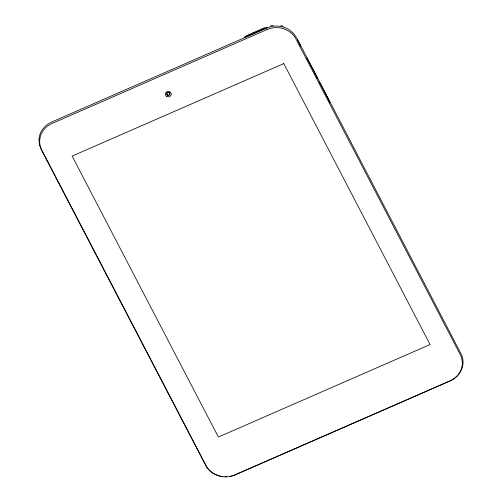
<?xml version="1.0" encoding="UTF-8"?>
<svg xmlns="http://www.w3.org/2000/svg" width="502" height="502" viewBox="0 0 502 502"><rect width="100%" height="100%" fill="white"/><g stroke="black" fill="none" stroke-linecap="round" stroke-linejoin="round"><path stroke-width="0.75" d="M297.41 39.79L300.83 46.115L300.453 45.851M330.065 102.433L319.285 81.644L319.347 82.209M245.447 36.928L244.449 37.524L267.315 27.447L266.43 27.729M244.876 36.382L245.271 36.194M246.005 36.659L246.62 36.37M246.281 35.73L264.792 27.635M248.019 35.755L250.172 34.814M253.046 33.559L254.476 32.931M255.913 32.304L258.066 31.362M260.94 30.107L262.37 29.48M235.984 474.396L450.325 380.723A22.446 20.62 1.1 0 0 461.645 354.989L297.046 38.623L293.977 33.891L289.629 30.051A22.439 20.613 1.1 0 0 266.731 28.043L51.675 122.03A22.439 20.613 1.1 0 0 38.974 139.594L39.489 145.109L41.566 150.267L206.303 466.578A22.446 20.62 1.1 0 0 219.832 475.984M265.244 28.225L265.897 27.949M270.628 25.916L273.113 25.351M280.756 25.546L283.21 26.229M306.973 57.994L317.81 78.732L317.433 78.463M329.5 101.768L329.745 102.119M299.932 45.054L300.209 45.5M316.906 77.672L317.189 78.117M328.929 100.808L329.218 101.322M299.343 44L299.638 44.546M319.51 82.629L319.768 83.194M307.199 58.979L306.935 58.238M297.435 39.984L297.529 40.298M235.269 474.71A22.446 20.62 1.1 0 1 229.558 476.379M226.559 476.68A22.446 20.62 1.1 0 1 225.047 476.687M222.794 476.523A22.446 20.62 1.1 0 1 220.56 476.153M267.008 29.549L51.995 123.511A21.73 19.961 1.1 0 0 39.677 140.516L39.733 143.202A21.73 19.961 1.1 0 0 42.212 150.876L205.588 464.726A21.73 19.961 1.1 0 0 234.961 474.986L449.974 381.024A21.73 19.961 1.1 0 0 459.757 353.653L296.375 39.802A21.73 19.961 1.1 0 0 291.424 33.207L289.183 31.482A21.73 19.961 1.1 0 0 267.008 29.549M283.812 63.585L72.125 156.091L218.383 437.041L430.063 344.535L283.812 63.585M166.626 96.34A2.949 2.711 1.1 0 0 171.232 94.326A2.949 2.711 1.1 0 0 167.022 91.665A2.949 2.711 1.1 0 0 166.626 96.34M167.461 94.928A1.481 1.362 1.1 0 0 169.776 93.918A1.481 1.362 1.1 0 0 167.662 92.581A1.481 1.362 1.1 0 0 167.461 94.928M167.373 95.06A1.631 1.5 1.1 0 0 169.927 93.943A1.631 1.5 1.1 0 0 167.593 92.468A1.631 1.5 1.1 0 0 167.373 95.06"/></g></svg>
